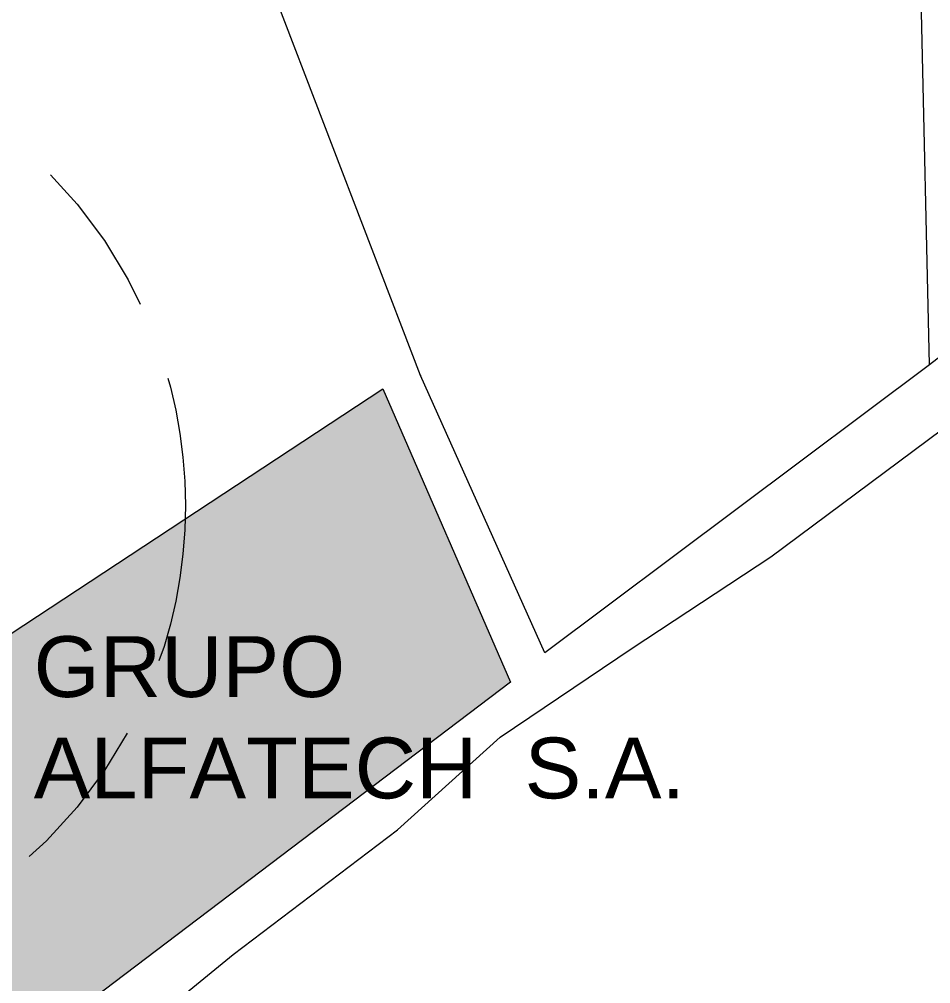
# Model space of a CAD drawing. Header units: millimetres. Extents: x -3245 to 2970, y 1153 to 3965.
# Drawn here: x 474.47 to 490.02, y 2644.99 to 2661.44 of the extents above; entities that cross this region are included whole.
import ezdxf

# ---------------------------------------------------------------- set-up
doc = ezdxf.new("R2010")
doc.units = ezdxf.units.MM
doc.linetypes.add('OCULTA3', pattern=[0.45, 0.3, -0.15])
doc.layers.add('2', color=1, linetype='Continuous')
doc.layers.add('CVL_CUADCON_TX', color=2, linetype='Continuous')
doc.styles.add('PI', font='arial.ttf', dxfattribs={"height": 0.4})

msp = doc.modelspace()

# ---------------------------------------------------------------- hatches: boundary and pattern name
h = msp.add_hatch(color=9)
h.dxf.hatch_style = 1
h.paths.add_polyline_path([(482.8503, 2650.1334), (480.6705, 2655.1364), (477.2994, 2652.9167, -0.2652043), (473.1335, 2646.0697), (473.3549, 2645.0905), (473.6345, 2643.6005), (473.7314, 2643.224)])
h.paths.add_polyline_path([(477.2994, 2652.9167), (472.1925, 2649.5542), (472.7489, 2647.6912), (473.0021, 2646.6511), (473.1335, 2646.0697, 0.2652043)])
h.paths.add_polyline_path([(484.3543, 2644.6718), (496.0663, 2644.6718), (496.0663, 2648.5572), (484.3543, 2648.5572)], flags=9)

# ---------------------------------------------------------------- linework, layer by layer
at = {"linetype": 'OCULTA3', "lineweight": 15, "ltscale": 9}
msp.add_circle((469.216, 2653.144), 8.0866, dxfattribs=at)
at = {"layer": '2', "color": 1, "linetype": 'Continuous', "lineweight": 5}
for p, q in [((490, 2655.5464), (489.5646, 2674.1473)), ((481.3139, 2655.3646), (477.5703, 2665.1301)), ((498.8318, 2662.4144), (490, 2655.5464)), ((472.1925, 2649.5542), (480.6705, 2655.1364)), ((480.6705, 2655.1364), (482.8503, 2650.1334)), ((482.8503, 2650.1334), (473.7314, 2643.224))]:
    msp.add_line(p, q, dxfattribs=at)
for points in [[(475.6175, 2643.3857), (476.1126, 2643.8454), (478.1151, 2645.4864), (480.9181, 2647.611), (482.6698, 2649.1933), (484.9265, 2650.713), (487.2903, 2652.2708), (500.9187, 2662.4177)], [(490, 2655.5464), (483.4348, 2650.6308), (481.3139, 2655.3646)]]:
    msp.add_lwpolyline(points, dxfattribs=at)
msp.add_point((481.3139, 2655.3646), dxfattribs=at)

# ---------------------------------------------------------------- texts
at = {"layer": 'CVL_CUADCON_TX', "color": 7, "insert": (474.7135, 2650.9149), "char_height": 1.037635, "width": 11.432712, "attachment_point": 1, "style": 'PI'}
msp.add_mtext('GRUPO ALFATECH  S.A.', dxfattribs=at)

doc.saveas('drawing.dxf')
